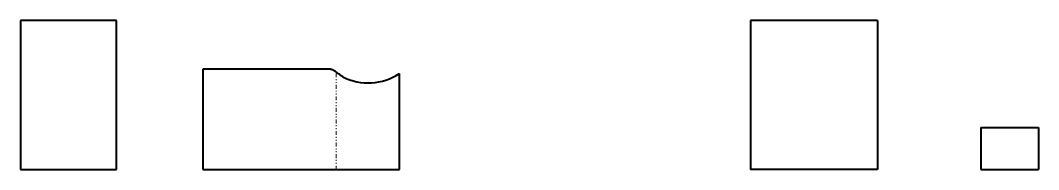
# Model space of a CAD drawing. Header units: millimetres. Extents: x 0 to 1060, y 0 to 155.
import ezdxf

# ---------------------------------------------------------------- set-up
doc = ezdxf.new("R2010")
doc.units = ezdxf.units.MM
doc.linetypes.add('K5LT_BASIC', pattern=[0])
doc.linetypes.add('K5LT_CHAIN_LINE_WITH_2_POINTS', pattern=[12, 4, -2, 1, -2, 1, -2])

msp = doc.modelspace()

# ---------------------------------------------------------------- linework, layer by layer
at = {"color": 7, "linetype": 'K5LT_BASIC', "lineweight": 40}
for p, q in [((100, 155), (0, 155)), ((0, 155), (0, 0)), ((100, 0), (100, 155)), ((760, 155), (760, 0)), ((892.4, 155), (760, 155)), ((892.4, 155), (892.4, 0)), ((190, 104.3), (190, 0)), ((321.5, 104.3), (190, 104.3)), ((394.6, 0), (394.6, 99.8)), ((1000, 43.8), (1060, 43.8)), ((1000, 43.8), (1000, 0)), ((1060, 43.8), (1060, 0)), ((0, 0), (100, 0)), ((190, 0), (321.5, 0)), ((321.5, 0), (335.6, 0)), ((892.4, 0), (760, 0)), ((335.6, 0), (394.6, 0)), ((1000, 0), (1060, 0))]:
    msp.add_line(p, q, dxfattribs=at)
at = {"color": 7, "linetype": 'K5LT_CHAIN_LINE_WITH_2_POINTS', "lineweight": 18}
msp.add_line((328.6, 0), (328.6, 101.5), dxfattribs=at)
at = {"color": 7, "linetype": 'K5LT_BASIC', "lineweight": 40}
msp.add_arc((362.1, 149), 59, 243.3107, 303.4252, dxfattribs=at)
msp.add_open_spline([(335.6, 96.3), (335.3, 96.5), (334.5, 97.1), (333.4, 97.9), (332.3, 98.7), (330.9, 99.8), (329.2, 101.1), (327.6, 102.2), (326.3, 102.9), (325.4, 103.4), (324.6, 103.7), (323.8, 104), (323.2, 104.1), (322.4, 104.3), (321.9, 104.3), (321.5, 104.3)], degree=3, knots=[0, 0, 0, 0, 1.309798, 2.619596, 3.929394, 5.239193, 7.56662, 9.894047, 10.882754, 11.87146, 13.04942, 13.516352, 14.216212, 14.861726, 16, 16, 16, 16], dxfattribs=at)

doc.saveas('drawing.dxf')
